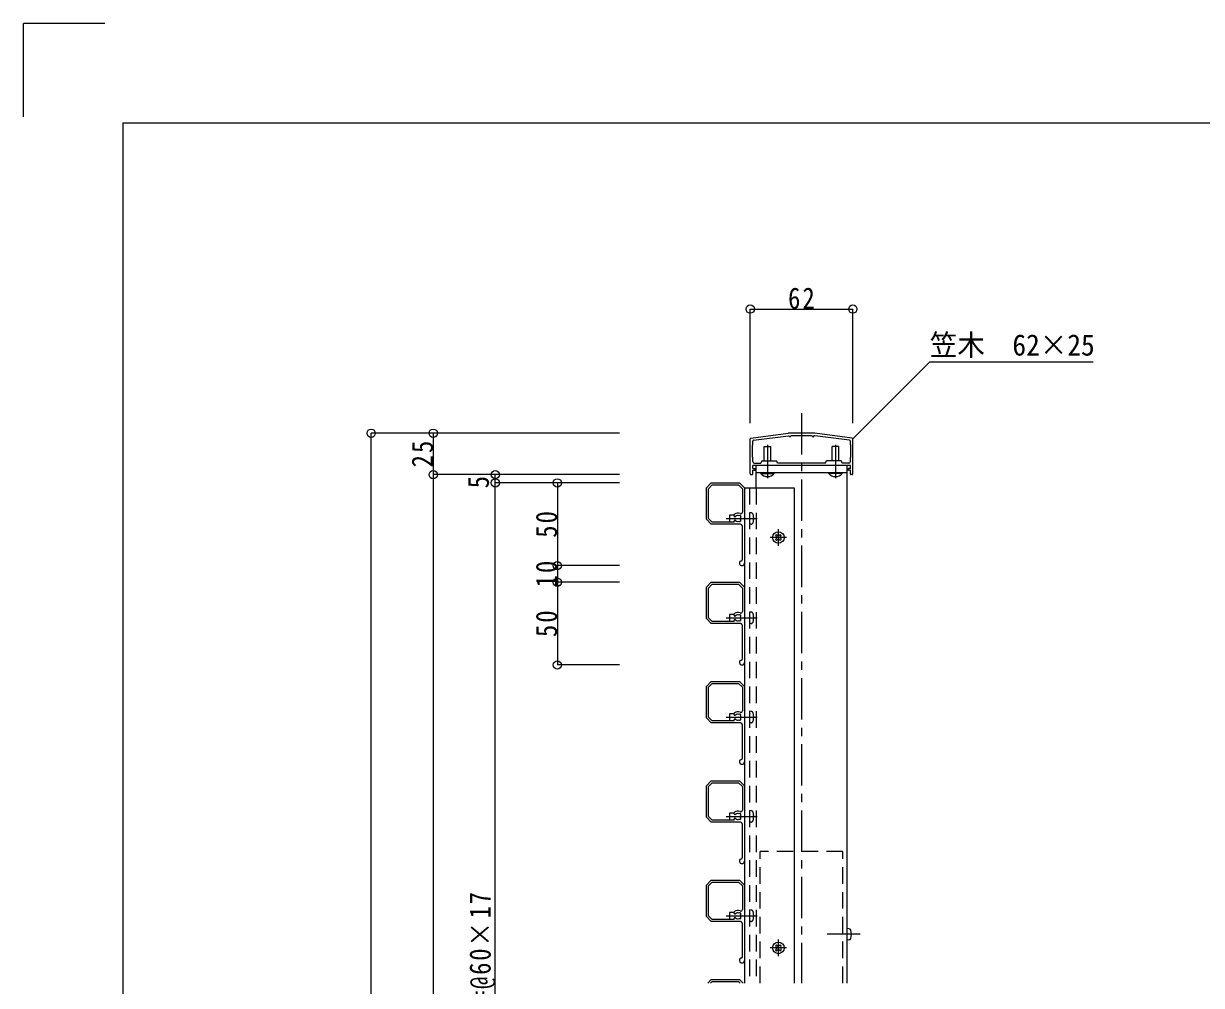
# Model space of a CAD drawing. Units: millimetres at full size, sheet at 1:5. Extents: x -1050 to 1050, y -742 to 742.
# Drawn here: x -1050 to -338, y 161 to 742 of the extents above; entities that cross this region are included whole.
import ezdxf
from ezdxf.enums import TextEntityAlignment as Align

# ---------------------------------------------------------------- set-up
doc = ezdxf.new("R2010")
doc.units = ezdxf.units.MM
doc.header["$LTSCALE"] = 5
for name, pattern in [('CHAIN1', [8, 5, -1, 1, -1]), ('DASHED1', [1.8, 1.2, -0.6]), ('DASHED2', [3, 2, -1])]:
    doc.linetypes.add(name, pattern=pattern)
for name, color, linetype in [('0-0_通り芯', 7, 'CHAIN1'), ('1-4_印刷位置ライン', 7, 'Continuous'), ('1-5_図枠1_1', 7, 'Continuous')]:
    doc.layers.add(name, color=color, linetype=linetype)
for name, color, linetype, lineweight in [('0-3_寸法', 54, 'Continuous', 20), ('0-4_手摺部材', 92, 'Continuous', 20), ('0-5_手すり子', 12, 'Continuous', 20), ('0-9_文字', 3, 'Continuous', 20), ('0-A_支柱', 6, 'Continuous', 20), ('0-B_足元', 4, 'Continuous', 20)]:
    doc.layers.add(name, color=color, linetype=linetype, lineweight=lineweight)
doc.styles.add('ＭＳ ゴシック', font='')
doc.styles.get('ＭＳ ゴシック').set_extended_font_data('MS Gothic')

# ---------------------------------------------------------------- blocks, each defined once
blk = doc.blocks.new('dimension_origin')
at = {"color": 0, "linetype": 'Continuous', "lineweight": -2}
blk.add_circle((0, 0), 1.25, dxfattribs=at)

msp = doc.modelspace()

# ---------------------------------------------------------------- linework, layer by layer
at = {"layer": '0-0_通り芯'}
msp.add_line((-580, 507.095), (-580, 162.854), dxfattribs=at)
at = {"layer": '0-3_寸法'}
for p, q in [((-611, 501.105), (-611, 570)), ((-611, 570), (-549, 570)), ((-549, 501.105), (-549, 570)), ((-840, -224.293), (-840, 495)), ((-690, 495), (-840, 495)), ((-802.5, 495), (-802.5, 470)), ((-802.5, 470), (-802.5, -224.293)), ((-690, 470), (-802.5, 470)), ((-765, 465), (-765, 470)), ((-765, -129.293), (-765, 465)), ((-690, 465), (-765, 465)), ((-727.5, 465), (-727.5, 415)), ((-727.5, 415), (-727.5, 405)), ((-690, 415), (-727.5, 415)), ((-727.5, 405), (-727.5, 355)), ((-690, 405), (-727.5, 405)), ((-690, 355), (-727.5, 355))]:
    msp.add_line(p, q, dxfattribs=at)
at = {"layer": '0-4_手摺部材'}
for p, q in [((-611, 470.5), (-611, 491.561)), ((-610.565, 492.057), (-588.064, 494.992)), ((-609.065, 490.74), (-587.967, 493.492)), ((-572.065, 495), (-587.935, 495)), ((-587.838, 493.5), (-587.5, 493.5)), ((-587.5, 493.4), (-587.5, 493.5)), ((-586.5, 493.4), (-586.5, 493.5)), ((-573.5, 493.5), (-586.5, 493.5)), ((-573.5, 493.4), (-573.5, 493.5)), ((-572.5, 493.4), (-572.5, 493.5)), ((-572.162, 493.5), (-572.5, 493.5)), ((-550.935, 490.74), (-572.033, 493.492)), ((-549.435, 492.057), (-571.936, 494.992)), ((-549, 470.5), (-549, 491.561)), ((-609.5, 488), (-609.7, 487.8)), ((-609.7, 480.6), (-609.7, 487.8)), ((-609.5, 488), (-609.5, 490.244)), ((-602.5, 487), (-598.5, 487)), ((-602.5, 478.4), (-602.5, 487)), ((-598.5, 478.4), (-598.5, 487)), ((-561.5, 478.4), (-561.5, 487)), ((-557.5, 487), (-561.5, 487)), ((-557.5, 478.4), (-557.5, 487)), ((-550.5, 488), (-550.5, 490.244)), ((-550.5, 488), (-550.3, 487.8)), ((-550.3, 480.6), (-550.3, 487.8)), ((-609.5, 480.4), (-609.7, 480.6)), ((-609.5, 477.9), (-609.5, 480.4)), ((-608.5, 476.9), (-604.5, 476.9)), ((-604.5, 476.9), (-604.068, 478.195)), ((-603.784, 478.4), (-595.216, 478.4)), ((-594.5, 476.9), (-594.932, 478.195)), ((-565.5, 476.9), (-594.5, 476.9)), ((-565.5, 476.9), (-565.068, 478.195)), ((-556.216, 478.4), (-564.784, 478.4)), ((-555.5, 476.9), (-555.932, 478.195)), ((-551.5, 476.9), (-555.5, 476.9)), ((-550.5, 480.4), (-550.3, 480.6)), ((-550.5, 477.9), (-550.5, 480.4)), ((-610.5, 470), (-610, 470)), ((-550.5, 475.6), (-609.5, 475.6)), ((-609.5, 473.6), (-609.5, 475.6)), ((-609.5, 473.6), (-608.3, 473.6)), ((-609.5, 470.5), (-609.5, 472.6)), ((-609.5, 472.6), (-608.3, 472.6)), ((-608, 472.9), (-608, 473.3)), ((-552.5, 471), (-607.5, 471)), ((-604.55, 471), (-596.45, 471)), ((-604.55, 470.7), (-604.55, 471)), ((-604.55, 470.7), (-596.45, 470.7)), ((-596.45, 470.7), (-596.45, 471)), ((-563.55, 470.7), (-563.55, 471)), ((-555.45, 471), (-563.55, 471)), ((-555.45, 470.7), (-563.55, 470.7)), ((-555.45, 470.7), (-555.45, 471)), ((-552, 472.9), (-552, 473.3)), ((-550.5, 473.6), (-551.7, 473.6)), ((-550.5, 472.6), (-551.7, 472.6)), ((-550.5, 473.6), (-550.5, 475.6)), ((-550.5, 470.5), (-550.5, 472.6)), ((-549.5, 470), (-550, 470)), ((-614.5, 462), (-614.5, 162.854)), ((-623.5, 445.5), (-623.5, 441.5)), ((-620.7, 445.5), (-623.5, 445.5)), ((-623.5, 441.5), (-620.7, 441.5)), ((-595.195, 432.545), (-595.766, 433.136)), ((-595.195, 431.455), (-595.766, 430.864)), ((-595.195, 432.545), (-594.997, 432)), ((-595.195, 431.455), (-594.997, 432)), ((-594.545, 433.195), (-595.136, 433.766)), ((-594.545, 430.805), (-595.136, 430.234)), ((-594.545, 433.195), (-594, 432.997)), ((-594.545, 430.805), (-594, 431.003)), ((-593.455, 433.195), (-594, 432.997)), ((-593.455, 430.805), (-594, 431.003)), ((-593.455, 433.195), (-592.864, 433.766)), ((-593.455, 430.805), (-592.864, 430.234)), ((-592.805, 432.545), (-593.003, 432)), ((-592.805, 431.455), (-593.003, 432)), ((-592.805, 432.545), (-592.234, 433.136)), ((-592.805, 431.455), (-592.234, 430.864)), ((-623.5, 385.5), (-623.5, 381.5)), ((-620.7, 385.5), (-623.5, 385.5)), ((-623.5, 381.5), (-620.7, 381.5)), ((-623.5, 325.5), (-623.5, 321.5)), ((-620.7, 325.5), (-623.5, 325.5)), ((-623.5, 321.5), (-620.7, 321.5)), ((-623.5, 265.5), (-623.5, 261.5)), ((-620.7, 265.5), (-623.5, 265.5)), ((-623.5, 261.5), (-620.7, 261.5)), ((-623.5, 205.5), (-623.5, 201.5)), ((-620.7, 205.5), (-623.5, 205.5)), ((-623.5, 201.5), (-620.7, 201.5)), ((-595.195, 184.633), (-595.766, 185.224)), ((-594.545, 185.283), (-595.136, 185.854)), ((-594.545, 185.283), (-594, 185.085)), ((-593.455, 185.283), (-594, 185.085)), ((-593.455, 185.283), (-592.864, 185.854)), ((-592.805, 184.632), (-592.234, 185.224)), ((-595.195, 183.542), (-595.766, 182.951)), ((-595.195, 184.633), (-594.997, 184.088)), ((-595.195, 183.542), (-594.997, 184.088)), ((-594.545, 182.892), (-595.136, 182.322)), ((-594.545, 182.892), (-594, 183.091)), ((-593.455, 182.892), (-594, 183.091)), ((-593.455, 182.892), (-592.864, 182.322)), ((-592.805, 184.633), (-593.003, 184.088)), ((-592.805, 183.542), (-593.003, 184.088)), ((-592.805, 183.542), (-592.234, 182.951))]:
    msp.add_line(p, q, dxfattribs=at)
at = {"layer": '0-4_手摺部材', "linetype": 'CHAIN1'}
for p, q in [((-600.5, 488.059), (-600.5, 467.862)), ((-559.5, 488.059), (-559.5, 467.862)), ((-625.5, 443.5), (-606.9, 443.5)), ((-594, 427), (-594, 437)), ((-589, 432), (-599, 432)), ((-625.5, 383.5), (-606.9, 383.5)), ((-625.5, 323.5), (-606.9, 323.5)), ((-625.5, 263.5), (-606.9, 263.5)), ((-625.5, 203.5), (-606.9, 203.5)), ((-594, 179.088), (-594, 189.088)), ((-589, 184.088), (-599, 184.088))]:
    msp.add_line(p, q, dxfattribs=at)
at = {"layer": '0-4_手摺部材', "linetype": 'DASHED2'}
msp.add_line((-611.5, 462), (-611.5, 162.854), dxfattribs=at)
at = {"layer": '0-4_手摺部材', "linetype": 'DASHED1'}
for p, q in [((-610.381, 446.902), (-611.5, 447)), ((-610.381, 440.098), (-611.5, 440)), ((-610.381, 386.902), (-611.5, 387)), ((-610.381, 380.098), (-611.5, 380)), ((-610.381, 326.902), (-611.5, 327)), ((-610.381, 320.098), (-611.5, 320)), ((-610.381, 266.902), (-611.5, 267)), ((-610.381, 260.098), (-611.5, 260)), ((-610.381, 206.902), (-611.5, 207)), ((-610.381, 200.098), (-611.5, 200))]:
    msp.add_line(p, q, dxfattribs=at)
at = {"layer": '0-4_手摺部材'}
msp.add_lwpolyline([(-614.5, 462), (-584.5, 462), (-584.5, 162.854)], dxfattribs=at)
for centre in [(-594, 432), (-594, 184.088)]:
    msp.add_circle(centre, 3.5, dxfattribs=at)
for centre, radius, start, end in [((-610.5, 491.561), 0.5, 97.43141, 180), ((-587.935, 494), 1, 90, 97.43141), ((-587.838, 492.5), 1, 90, 97.43141), ((-587, 493.4), 0.5, 180, 360), ((-573, 493.4), 0.5, 180, 360), ((-572.162, 492.5), 1, 82.56859, 90), ((-572.065, 494), 1, 82.56859, 90), ((-549.5, 491.561), 0.5, 0, 82.56859), ((-609, 490.244), 0.5, 97.43141, 180), ((-551, 490.244), 0.5, 0, 82.56859), ((-608.5, 477.9), 1, 180, 270), ((-603.784, 478.1), 0.3, 90, 161.56505), ((-595.216, 478.1), 0.3, 18.43495, 90), ((-564.784, 478.1), 0.3, 90, 161.56505), ((-556.216, 478.1), 0.3, 18.43495, 90), ((-551.5, 477.9), 1, 270, 360), ((-610.5, 470.5), 0.5, 180, 270), ((-610, 470.5), 0.5, 270, 360), ((-608.3, 473.3), 0.3, 0, 90), ((-608.3, 472.9), 0.3, 270, 360), ((-600.5, 474.066), 5.266, 219.73409, 320.26591), ((-559.5, 474.066), 5.266, 219.73409, 320.26591), ((-551.7, 473.3), 0.3, 90, 180), ((-551.7, 472.9), 0.3, 180, 270), ((-550, 470.5), 0.5, 180, 270), ((-549.5, 470.5), 0.5, 270, 360), ((-594, 432), 2.1, 122.7575, 147.2425), ((-594, 432), 2.1, 212.7575, 237.2425), ((-594, 432), 2.1, 32.74606, 57.2425), ((-594, 432), 2.1, 302.7575, 327.2425), ((-594, 184.088), 2.1, 122.7575, 147.2425), ((-594, 184.088), 2.1, 32.74606, 57.2425), ((-594, 184.088), 2.1, 212.7575, 237.2425), ((-594, 184.088), 2.1, 302.7575, 327.2425)]:
    msp.add_arc(centre, radius, start, end, dxfattribs=at)
at = {"layer": '0-4_手摺部材', "linetype": 'DASHED1'}
for centre, radius, start, end in [((-610.494, 445.607), 1.3, 15.88085, 85), ((-617.9, 443.5), 9, 344.11915, 15.88085), ((-610.494, 441.393), 1.3, 275, 344.11915), ((-610.494, 385.607), 1.3, 15.88085, 85), ((-617.9, 383.5), 9, 344.11915, 15.88085), ((-610.494, 381.393), 1.3, 275, 344.11915), ((-610.494, 325.607), 1.3, 15.88085, 85), ((-610.494, 321.393), 1.3, 275, 344.11915), ((-617.9, 323.5), 9, 344.11915, 15.88085), ((-610.494, 265.607), 1.3, 15.88085, 85), ((-617.9, 263.5), 9, 344.11915, 15.88085), ((-610.494, 261.393), 1.3, 275, 344.11915), ((-610.494, 205.607), 1.3, 15.88085, 85), ((-610.494, 201.393), 1.3, 275, 344.11915), ((-617.9, 203.5), 9, 344.11915, 15.88085)]:
    msp.add_arc(centre, radius, start, end, dxfattribs=at)
at = {"layer": '0-5_手すり子'}
for p, q in [((-636.3, 461.503), (-634.003, 463.8)), ((-634.003, 463.8), (-617.997, 463.8)), ((-636.3, 443.497), (-636.3, 461.503)), ((-634.003, 441.2), (-636.3, 443.497)), ((-620.7, 441.2), (-634.003, 441.2)), ((-620.7, 445.062), (-620.7, 445.662)), ((-620.7, 441.2), (-620.7, 441.938)), ((-615.8, 439), (-615.8, 418.477)), ((-636.3, 401.503), (-634.003, 403.8)), ((-636.3, 383.497), (-636.3, 401.503)), ((-634.003, 403.8), (-617.997, 403.8)), ((-620.7, 385.062), (-620.7, 385.662)), ((-634.003, 381.2), (-636.3, 383.497)), ((-620.7, 381.2), (-634.003, 381.2)), ((-620.7, 381.2), (-620.7, 381.938)), ((-615.8, 379), (-615.8, 358.477)), ((-636.3, 341.503), (-634.003, 343.8)), ((-634.003, 343.8), (-617.997, 343.8)), ((-636.3, 323.497), (-636.3, 341.503)), ((-634.003, 321.2), (-636.3, 323.497)), ((-620.7, 321.2), (-634.003, 321.2)), ((-620.7, 325.062), (-620.7, 325.662)), ((-620.7, 321.2), (-620.7, 321.938)), ((-615.8, 319), (-615.8, 298.477)), ((-636.3, 281.503), (-634.003, 283.8)), ((-636.3, 263.497), (-636.3, 281.503)), ((-634.003, 283.8), (-617.997, 283.8)), ((-634.003, 261.2), (-636.3, 263.497)), ((-620.7, 265.062), (-620.7, 265.662)), ((-620.7, 261.2), (-634.003, 261.2)), ((-620.7, 261.2), (-620.7, 261.938)), ((-615.8, 259), (-615.8, 238.477)), ((-636.3, 221.503), (-634.003, 223.8)), ((-636.3, 203.497), (-636.3, 221.503)), ((-634.003, 223.8), (-617.997, 223.8)), ((-634.003, 201.2), (-636.3, 203.497)), ((-620.7, 201.2), (-634.003, 201.2)), ((-620.7, 205.062), (-620.7, 205.662)), ((-620.7, 201.2), (-620.7, 201.938)), ((-615.8, 199), (-615.8, 178.477)), ((-634.949, 162.854), (-634.003, 163.8)), ((-634.003, 163.8), (-617.997, 163.8)), ((-617.997, 163.8), (-617.051, 162.854))]:
    msp.add_line(p, q, dxfattribs=at)
for points in [[(-616.8, 440), (-634.5, 440), (-637.5, 443), (-637.5, 462), (-634.5, 465), (-617.5, 465), (-614.5, 462), (-614.5, 416.5)], [(-617.997, 463.8), (-615.7, 461.503), (-615.7, 447.35)], [(-616.8, 380), (-634.5, 380), (-637.5, 383), (-637.5, 402), (-634.5, 405), (-617.5, 405), (-614.5, 402), (-614.5, 356.5)], [(-617.997, 403.8), (-615.7, 401.503), (-615.7, 387.35)], [(-616.8, 320), (-634.5, 320), (-637.5, 323), (-637.5, 342), (-634.5, 345), (-617.5, 345), (-614.5, 342), (-614.5, 296.5)], [(-617.997, 343.8), (-615.7, 341.503), (-615.7, 327.35)], [(-616.8, 260), (-634.5, 260), (-637.5, 263), (-637.5, 282), (-634.5, 285), (-617.5, 285), (-614.5, 282), (-614.5, 236.5)], [(-617.997, 283.8), (-615.7, 281.503), (-615.7, 267.35)], [(-616.8, 200), (-634.5, 200), (-637.5, 203), (-637.5, 222), (-634.5, 225), (-617.5, 225), (-614.5, 222), (-614.5, 176.5)], [(-617.997, 223.8), (-615.7, 221.503), (-615.7, 207.35)], [(-636.646, 162.854), (-634.5, 165), (-617.5, 165), (-615.354, 162.854)]]:
    msp.add_lwpolyline(points, dxfattribs=at)
for centre, radius, start, end in [((-620.2, 445.662), 0.5, 128.18348, 180), ((-620.195, 445.062), 0.505, 180, 317.34766), ((-620.195, 441.938), 0.505, 42.65234, 180), ((-618.5, 443.5), 3.25, 64.94238, 128.18348), ((-618.5, 443.5), 1.8, 60.96711, 137.34766), ((-618.5, 443.5), 1.8, 222.65234, 299.03289), ((-617.227, 444.773), 0.5, 307.01644, 142.98356), ((-617.227, 442.227), 0.5, 217.01644, 52.98356), ((-616.7, 447.35), 1, 244.94238, 360), ((-618.5, 443.5), 1.8, 330.96711, 29.03289), ((-616.8, 439), 1, 0, 90), ((-616, 416.5), 1.5, 98.62693, 360), ((-616.3, 418.477), 0.5, 278.62693, 360), ((-620.2, 385.662), 0.5, 128.18348, 180), ((-620.195, 385.062), 0.505, 180, 317.34766), ((-618.5, 383.5), 3.25, 64.94238, 128.18348), ((-618.5, 383.5), 1.8, 60.96711, 137.34766), ((-617.227, 384.773), 0.5, 307.01644, 142.98356), ((-616.7, 387.35), 1, 244.94238, 360), ((-618.5, 383.5), 1.8, 330.96711, 29.03289), ((-620.195, 381.938), 0.505, 42.65234, 180), ((-618.5, 383.5), 1.8, 222.65234, 299.03289), ((-617.227, 382.227), 0.5, 217.01644, 52.98356), ((-616.8, 379), 1, 0, 90), ((-616, 356.5), 1.5, 98.62693, 360), ((-616.3, 358.477), 0.5, 278.62693, 360), ((-616.7, 327.35), 1, 244.94238, 360), ((-620.2, 325.662), 0.5, 128.18348, 180), ((-620.195, 325.062), 0.505, 180, 317.34766), ((-620.195, 321.938), 0.505, 42.65234, 180), ((-618.5, 323.5), 3.25, 64.94238, 128.18348), ((-618.5, 323.5), 1.8, 60.96711, 137.34766), ((-618.5, 323.5), 1.8, 222.65234, 299.03289), ((-617.227, 324.773), 0.5, 307.01644, 142.98356), ((-617.227, 322.227), 0.5, 217.01644, 52.98356), ((-618.5, 323.5), 1.8, 330.96711, 29.03289), ((-616.8, 319), 1, 0, 90), ((-616, 296.5), 1.5, 98.62693, 360), ((-616.3, 298.477), 0.5, 278.62693, 360), ((-620.2, 265.662), 0.5, 128.18348, 180), ((-620.195, 265.062), 0.505, 180, 317.34766), ((-618.5, 263.5), 3.25, 64.94238, 128.18348), ((-618.5, 263.5), 1.8, 60.96711, 137.34766), ((-617.227, 264.773), 0.5, 307.01644, 142.98356), ((-616.7, 267.35), 1, 244.94238, 360), ((-618.5, 263.5), 1.8, 330.96711, 29.03289), ((-620.195, 261.938), 0.505, 42.65234, 180), ((-618.5, 263.5), 1.8, 222.65234, 299.03289), ((-617.227, 262.227), 0.5, 217.01644, 52.98356), ((-616.8, 259), 1, 0, 90), ((-616, 236.5), 1.5, 98.62693, 360), ((-616.3, 238.477), 0.5, 278.62693, 360), ((-618.5, 203.5), 3.25, 64.94238, 128.18348), ((-616.7, 207.35), 1, 244.94238, 360), ((-620.2, 205.662), 0.5, 128.18348, 180), ((-620.195, 205.062), 0.505, 180, 317.34766), ((-620.195, 201.938), 0.505, 42.65234, 180), ((-618.5, 203.5), 1.8, 60.96711, 137.34766), ((-618.5, 203.5), 1.8, 222.65234, 299.03289), ((-617.227, 204.773), 0.5, 307.01644, 142.98356), ((-617.227, 202.227), 0.5, 217.01644, 52.98356), ((-618.5, 203.5), 1.8, 330.96711, 29.03289), ((-616.8, 199), 1, 0, 90), ((-616, 176.5), 1.5, 98.62693, 360), ((-616.3, 178.477), 0.5, 278.62693, 360)]:
    msp.add_arc(centre, radius, start, end, dxfattribs=at)
at = {"layer": '0-9_文字'}
msp.add_lwpolyline([(-549, 491.561), (-502.5, 538.061), (-403.75, 538.061)], dxfattribs=at)
at = {"layer": '0-A_支柱'}
for p, q in [((-607.5, 462), (-607.5, 475.6)), ((-552.5, 162.854), (-552.5, 475.6))]:
    msp.add_line(p, q, dxfattribs=at)
at = {"layer": '0-A_支柱', "linetype": 'DASHED2'}
msp.add_line((-607.5, 462), (-607.5, 162.854), dxfattribs=at)
at = {"layer": '0-B_足元', "linetype": 'DASHED2'}
for p, q in [((-555, 242.292), (-605, 242.292)), ((-605, 162.854), (-605, 242.292)), ((-555, 162.854), (-555, 242.292))]:
    msp.add_line(p, q, dxfattribs=at)
at = {"layer": '0-B_足元', "linetype": 'CHAIN1'}
msp.add_line((-544.555, 192.292), (-564.5, 192.292), dxfattribs=at)
at = {"layer": '0-B_足元'}
for p, q in [((-551.381, 195.694), (-552.5, 195.792)), ((-551.381, 188.89), (-552.5, 188.792))]:
    msp.add_line(p, q, dxfattribs=at)
for centre, radius, start, end in [((-551.494, 194.399), 1.3, 15.88085, 85), ((-558.9, 192.292), 9, 344.11915, 15.88085), ((-551.494, 190.185), 1.3, 275, 344.11915)]:
    msp.add_arc(centre, radius, start, end, dxfattribs=at)
at = {"layer": '1-4_印刷位置ライン'}
for p in [(-1050, 686.222), (-1000.874, 742.5)]:
    msp.add_line(p, (-1050, 742.5), dxfattribs=at)
at = {"layer": '1-5_図枠1_1'}
msp.add_line((-990, 682.5), (703.535, 682.5), dxfattribs=at)
msp.add_lwpolyline([(-990, 682.5), (-990, -707.5), (990, -707.5)], dxfattribs=at)

# ---------------------------------------------------------------- block references
at = {"layer": '0-3_寸法', "xscale": 2, "yscale": 2}
for p, rotation in [((-611, 570), 180), ((-840, 495), 90), ((-802.5, 495), 90), ((-802.5, 470), 270), ((-802.5, 470), 90), ((-765, 470), 90), ((-765, 465), 90), ((-765, 465), 270), ((-727.5, 465), 90), ((-727.5, 415), 270), ((-727.5, 415), 90), ((-727.5, 405), 270), ((-727.5, 405), 90), ((-727.5, 355), 270)]:
    msp.add_blockref('dimension_origin', p, dxfattribs=dict(at, rotation=rotation))
msp.add_blockref('dimension_origin', (-549, 570), dxfattribs=at)

# ---------------------------------------------------------------- texts
at = {"layer": '0-3_寸法', "style": 'ＭＳ ゴシック', "width": 0.85}
msp.add_text('5', height=12.83, rotation=90, dxfattribs=at).set_placement((-765, 461.745), align=Align.BOTTOM_LEFT)
at = {"layer": '0-3_寸法', "insert": (-588.125, 570), "char_height": 12.83, "attachment_point": 7, "style": 'ＭＳ ゴシック'}
msp.add_mtext('\\T1.17;\\W0.85;62', dxfattribs=at)
at = {"layer": '0-3_寸法', "char_height": 12.83, "attachment_point": 7, "rotation": 90, "style": 'ＭＳ ゴシック'}
for s, insert in [('\\T1.17;\\W0.85;25', (-802.5, 474.375)), ('\\T1.17;\\W0.85;50', (-727.5, 431.875)), ('\\T1.17;\\W0.85;10', (-727.5, 401.875)), ('\\T1.17;\\W0.85;50', (-727.5, 371.875)), ('\\T1.15;\\W0.85;1020=@60×17', (-765, 116.604))]:
    msp.add_mtext(s, dxfattribs=dict(at, insert=insert))
at = {"layer": '0-9_文字', "style": 'ＭＳ ゴシック', "width": 0.95}
msp.add_text('笠木\u300062×25', height=12.83, dxfattribs=at).set_placement((-502.5, 538.061), align=Align.BOTTOM_LEFT)

doc.saveas('drawing.dxf')
